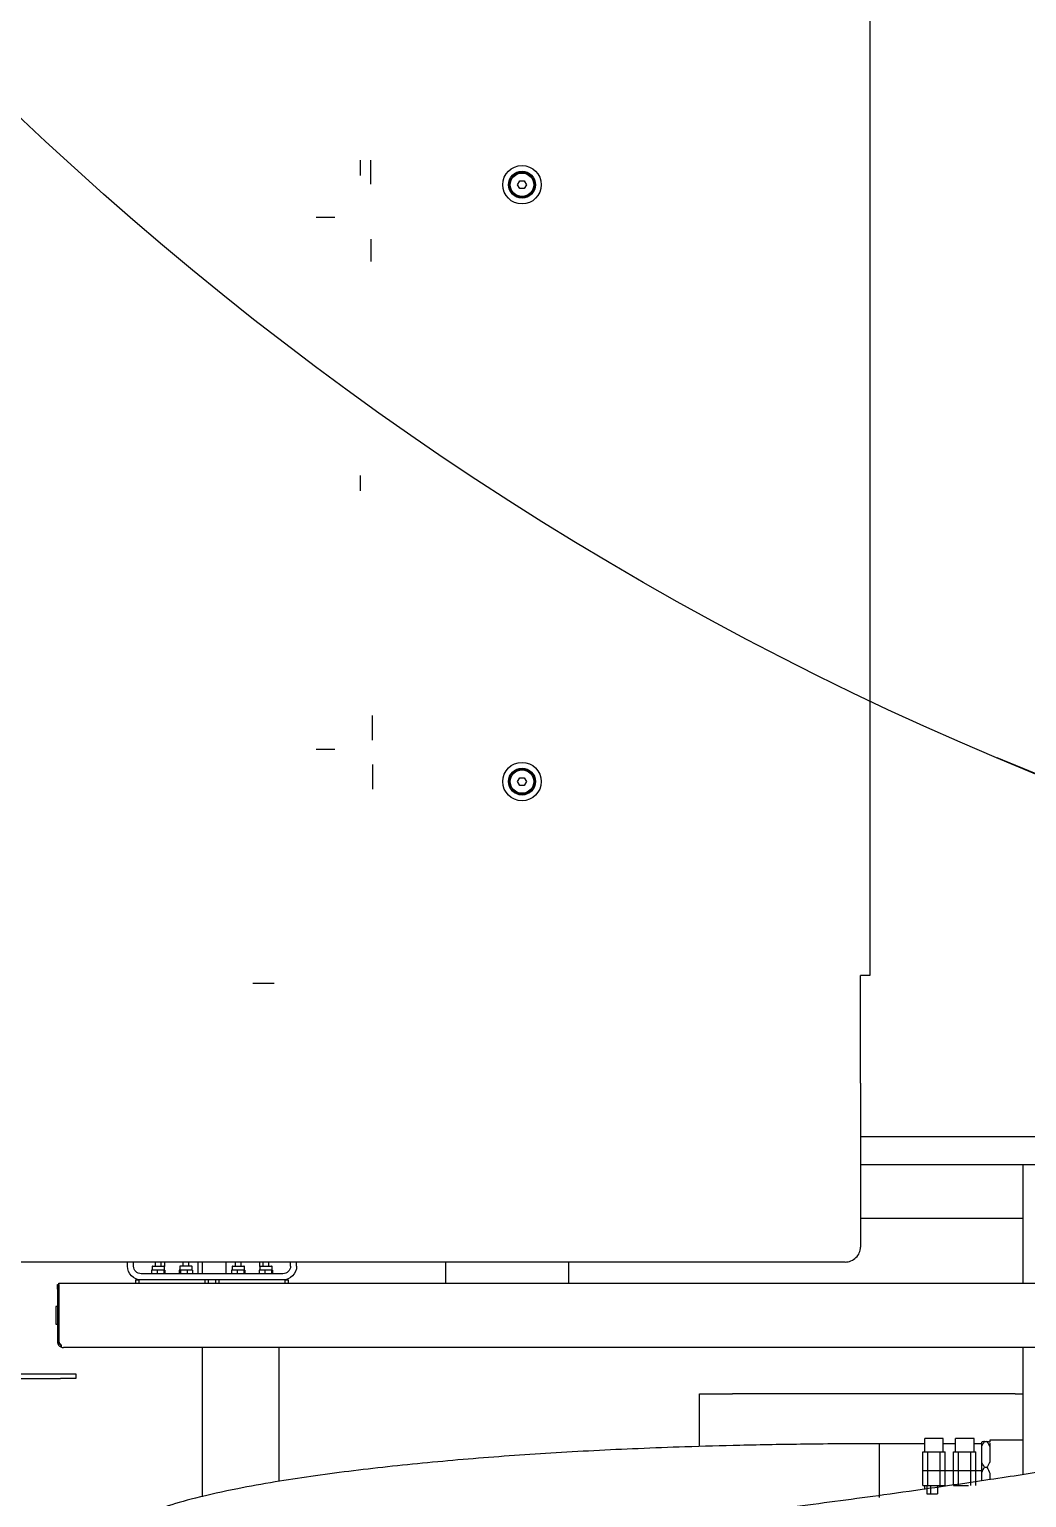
# Model space of a CAD drawing. Header units: millimetres. Extents: x 10462777 to 22643323, y 453826 to 1389191.
# Drawn here: x 11267779 to 11268407, y 577376 to 578301 of the extents above; entities that cross this region are included whole.
import ezdxf

# ---------------------------------------------------------------- set-up
doc = ezdxf.new("R2010")
doc.units = ezdxf.units.MM
doc.header["$LTSCALE"] = 200
doc.header["$MEASUREMENT"] = 0
doc.linetypes.add('CENTER', pattern=[2, 1.25, -0.25, 0.25, -0.25])
doc.linetypes.add('PHANTOM', pattern=[2.5, 1.25, -0.25, 0.25, -0.25, 0.25, -0.25])
for name, color, linetype in [('1', 1, 'CENTER'), ('11', 6, 'PHANTOM'), ('DV1_DEFAULT', 7, 'CONTINUOUS')]:
    doc.layers.add(name, color=color, linetype=linetype)
doc.layers.add('LAYOUT', color=8, linetype='CONTINUOUS', lineweight=25)

# ---------------------------------------------------------------- blocks, each defined once
blk = doc.blocks.new('r710ic')
at = {"layer": 'DV1_DEFAULT', "color": 7, "linetype": 'Continuous', "lineweight": 0}
blk.add_arc((272041.37, 104232.63), 2050.12, 337.10565, 23.79911, dxfattribs=at)
at = {"layer": 'LAYOUT', "color": 3}
blk.add_circle((272041.37, 104232.63), 2050.12, dxfattribs=at)

msp = doc.modelspace()

# ---------------------------------------------------------------- linework, layer by layer
at = {"layer": '1', "color": 252, "linetype": 'Continuous'}
for p, q in [((11268308.19363, 578324.93309), (11268308.19363, 577705.15661)), ((11268302.38322, 577637.36856), (11268302.38322, 577705.15661)), ((11268308.19363, 577705.15661), (11268302.38322, 577705.15661)), ((11268302.38322, 577637.36856), (11268302.38322, 577635.86472)), ((11268302.38322, 577635.86472), (11268302.38322, 577534.0661)), ((11268303.32833, 577603.47454), (11268302.3832, 577603.47454)), ((11268728.95471, 577603.47454), (11268303.32833, 577603.47454)), ((11268302.41655, 577586.04332), (11268576.12443, 577586.04332)), ((11268404.54046, 577586.0406), (11268404.54046, 577511.47314)), ((11268404.54228, 577552.14933), (11268302.38992, 577552.14933)), ((11268292.69921, 577524.71207), (11267682.60675, 577524.71207)), ((11267840.94027, 577522.12887), (11267840.94027, 577524.71214)), ((11267844.81387, 577522.12887), (11267844.81387, 577524.71214)), ((11267864.18189, 577524.71276), (11267864.18189, 577521.83245)), ((11267885.4867, 577517.28687), (11267885.4867, 577524.71276)), ((11267902.91792, 577524.71276), (11267902.91792, 577517.28687)), ((11267924.22273, 577521.83245), (11267924.22273, 577524.71276)), ((11267943.59075, 577522.12887), (11267943.59075, 577524.71214)), ((11267947.46435, 577522.12887), (11267947.46435, 577524.71214)), ((11268041.39018, 577511.47688), (11268041.39018, 577524.71256)), ((11268118.86224, 577511.47688), (11268118.86224, 577524.71256)), ((11267846.26647, 577511.47622), (11267846.26647, 577513.41327)), ((11267846.26647, 577513.41327), (11267848.20327, 577513.41327)), ((11267848.20327, 577513.41327), (11267848.20327, 577511.47622)), ((11267938.74874, 577517.28687), (11267849.65588, 577517.28687)), ((11267938.74874, 577513.41327), (11267849.65588, 577513.41327)), ((11267889.84451, 577511.47622), (11267889.84451, 577513.41327)), ((11267891.78131, 577513.41327), (11267891.78131, 577511.47622)), ((11267896.62331, 577511.47622), (11267896.62331, 577513.41327)), ((11267898.56011, 577513.41327), (11267898.56011, 577511.47622)), ((11267940.20134, 577513.41327), (11267942.13815, 577513.41327)), ((11267940.20134, 577511.47622), (11267940.20134, 577513.41327)), ((11267942.13815, 577513.41327), (11267942.13815, 577511.47622)), ((11267796.87803, 577510.50806), (11267797.84644, 577510.50806)), ((11267796.87803, 577507.60286), (11267796.87803, 577510.50806)), ((11267796.87803, 577507.60286), (11267796.87803, 577474.67724)), ((11267797.84644, 577510.50806), (11267797.8487, 577510.50806)), ((11267797.84644, 577510.50806), (11267797.84644, 577507.60286)), ((11267797.84644, 577507.60286), (11267797.84644, 577474.67724)), ((11267797.84837, 577511.47647), (11268483.47222, 577511.47647)), ((11267797.84837, 577507.60286), (11267797.84837, 577511.47647)), ((11267797.84837, 577474.67724), (11267797.84837, 577507.60286)), ((11267797.84644, 577474.67724), (11267797.84839, 577474.67529)), ((11267797.84644, 577473.36589), (11267797.84644, 577474.67724)), ((11267797.84837, 577474.67724), (11267797.84837, 577473.0836)), ((11268480.56896, 577470.80363), (11267800.75164, 577470.80363)), ((11268404.54046, 577470.80606), (11268404.54046, 577390.8449)), ((11267319.45647, 577454.34082), (11267798.81484, 577454.34082)), ((11267319.45647, 577451.43562), (11267798.81484, 577451.43562)), ((11267798.81484, 577454.34082), (11267808.49884, 577454.34082)), ((11267808.49884, 577451.43562), (11267798.81484, 577451.43562)), ((11267808.49884, 577454.34082), (11267808.49884, 577451.43562)), ((11268201.02577, 577408.57254), (11268201.02577, 577441.75161)), ((11268201.02577, 577441.75161), (11268221.84173, 577441.75161)), ((11268226.68373, 577441.75161), (11268221.84173, 577441.75161)), ((11268399.69846, 577441.75161), (11268226.68373, 577441.75161)), ((11268399.69846, 577441.75161), (11268404.54046, 577441.75161))]:
    msp.add_line(p, q, dxfattribs=at)
at = {"layer": '1', "color": 35, "linetype": 'Continuous'}
for p, q in [((11267987.38909, 578218.40901), (11267987.38909, 578208.725)), ((11267994.1679, 578203.28351), (11267994.1679, 578218.40901)), ((11267959.78967, 578182.57818), (11267971.50732, 578182.57818)), ((11267961.88155, 578182.57818), (11267969.28, 578182.57818)), ((11267994.1679, 578168.73236), (11267994.1679, 578154.49456)), ((11267987.38909, 578019.88686), (11267987.38909, 578010.20285)), ((11267995.1363, 577853.18215), (11267995.1363, 577868.81634)), ((11267959.78967, 577847.51152), (11267971.50732, 577847.51152)), ((11267959.78967, 577847.51152), (11267971.50732, 577847.51152)), ((11267995.1363, 577837.96729), (11267995.1363, 577822.3331)), ((11267919.82038, 577700.31461), (11267933.37799, 577700.31461))]:
    msp.add_line(p, q, dxfattribs=at)
at = {"layer": '1', "color": 252, "linetype": 'Continuous', "extrusion": (0, 0, -1)}
for centre, radius, start, end in [((-11267849.65588, 577522.12887), 8.71561, 270, 0), ((-11267849.65588, 577522.12887), 4.842, 270, 0), ((-11267938.74874, 577522.12887), 4.842, 180, 270), ((-11267938.74874, 577522.12887), 8.71561, 180, 270)]:
    msp.add_arc(centre, radius, start, end, dxfattribs=at)
at = {"layer": '1', "color": 252, "linetype": 'Continuous'}
for start, end in [(180, 204.29345694), (242.21930982, 270)]:
    msp.add_arc((11267800.75164, 577474.67724), 3.8736, start, end, dxfattribs=at)
for centre, major_axis, ratio, start_param, end_param in [((11268292.69921, 577534.0661), (9.68401, 0), 0.965925826, 4.71238898, 6.283185307), ((11267800.75164, 577474.67724), (2.9052, 0), 1, 3.141592654, 3.548209878), ((11267800.75164, 577474.67724), (0, 3.8736), 0.999333333, 2.656728141, 3.141592654), ((11268314.42382, 577393.33157), (0, -16.94701), 0.00000167, 1.570796327, 3.141602189), ((11268314.42382, 577393.33157), (0, -16.94701), 0.00000167, 0, 1.570796327)]:
    msp.add_ellipse(centre, major_axis=major_axis, ratio=ratio, start_param=start_param, end_param=end_param, dxfattribs=at)
for points, knots in [([(11267797.19975, 577473.13155), (11267797.21068, 577473.10635), (11267797.23053, 577473.06145), (11267797.29542, 577472.92603), (11267797.34513, 577472.82893), (11267797.47184, 577472.61243), (11267797.54726, 577472.4958), (11267797.72304, 577472.25767), (11267797.82068, 577472.1396), (11267798.03872, 577471.90772), (11267798.15298, 577471.80047), (11267798.51014, 577471.50288), (11267798.75566, 577471.35049), (11267798.9462, 577471.25011)], [0, 0, 0, 0, 0.11144253, 0.11144253, 0.259535442, 0.259535442, 0.407628353, 0.407628353, 0.555721265, 0.555721265, 0.703814177, 0.703814177, 1, 1, 1, 1]), ([(11267798.9474, 577471.25011), (11267799.06273, 577471.30014), (11267799.16108, 577471.36392), (11267799.31594, 577471.51493), (11267799.37394, 577471.60373), (11267799.44388, 577471.80001), (11267799.4563, 577471.91048), (11267799.43183, 577472.1388), (11267799.39531, 577472.25998), (11267799.28097, 577472.49625), (11267799.20183, 577472.61436), (11267799.00814, 577472.82823), (11267798.89103, 577472.92691), (11267798.62439, 577473.07973), (11267798.4724, 577473.1341), (11267798.15706, 577473.16532), (11267797.99591, 577473.14029), (11267797.84837, 577473.0836)], [0, 0, 0, 0, 0.125, 0.125, 0.25, 0.25, 0.375, 0.375, 0.5, 0.5, 0.625, 0.625, 0.75, 0.75, 0.875, 0.875, 1, 1, 1, 1]), ([(11267798.28158, 577473.14783), (11267798.29626, 577473.12413), (11267798.31187, 577473.0997), (11267798.37744, 577473.00055), (11267798.43594, 577472.91976), (11267798.56869, 577472.75735), (11267798.64418, 577472.67448), (11267798.80227, 577472.5203), (11267798.8858, 577472.44802), (11267799.04778, 577472.3219), (11267799.12596, 577472.26794), (11267799.19836, 577472.22213)], [0, 0, 0, 0, 0.077941539, 0.077941539, 0.308456154, 0.308456154, 0.538970769, 0.538970769, 0.769485385, 0.769485385, 1, 1, 1, 1]), ([(11267799.19836, 577472.22213), (11267799.16229, 577472.08443), (11267799.12627, 577471.9467), (11267799.06622, 577471.71566), (11267799.04207, 577471.6224), (11267798.99401, 577471.43614), (11267798.97009, 577471.34313), (11267798.9462, 577471.25011)], [0, 0, 0, 0, 0.425488432, 0.425488432, 0.713241966, 0.713241966, 1, 1, 1, 1]), ([(11267799.1994, 577472.22213), (11267799.15704, 577472.06032), (11267799.11476, 577471.89848), (11267799.05173, 577471.65531), (11267799.03075, 577471.57411), (11267798.98897, 577471.41198), (11267798.96817, 577471.33105), (11267798.9474, 577471.25011)], [0, 0, 0, 0, 0.499971527, 0.499971527, 0.750483743, 0.750483743, 1, 1, 1, 1]), ([(11268596.90128, 577422.51314), (11268591.91201, 577421.63335), (11268582.03925, 577419.90074), (11268567.3851, 577417.35327), (11268546.85899, 577413.8191), (11268513.16522, 577408.10973), (11268469.49206, 577400.93931), (11268423.14033, 577393.62779), (11268373.42326, 577386.08122), (11268320.2188, 577378.42354), (11268263.28022, 577370.80031), (11268213.65587, 577364.65922), (11268170.93913, 577359.80893), (11268136.54155, 577356.22548), (11268103.98196, 577353.10678), (11268069.04833, 577350.10102), (11268028.78714, 577347.1983), (11267989.4145, 577345.09978), (11267952.09164, 577343.98162), (11267918.21525, 577343.96802), (11267892.40977, 577345.16173), (11267875.92764, 577347.01441), (11267867.69952, 577348.40934), (11267863.41864, 577349.38977), (11267862.42464, 577349.4308), (11267862.30889, 577349.30895)], [0, 0, 0, 0, 0.018818369, 0.037232989, 0.05525037, 0.096189622, 0.164193751, 0.219728335, 0.270717515, 0.351418996, 0.420197567, 0.485652098, 0.539286844, 0.582594895, 0.617074487, 0.664369318, 0.717783328, 0.774894048, 0.821872953, 0.87242318, 0.923194305, 0.94711395, 0.967888422, 0.985924965, 1, 1, 1, 1]), ([(11268314.42381, 577410.27859), (11268298.65898, 577410.28269), (11268269.34243, 577410.10702), (11268228.48007, 577409.40007), (11268193.56746, 577408.4233), (11268162.90878, 577407.26918), (11268134.7334, 577405.94729), (11268098.91842, 577403.92427), (11268055.32882, 577400.809), (11268004.70574, 577396.00659), (11267964.27402, 577390.98965), (11267933.12087, 577386.20258), (11267908.47925, 577381.78758), (11267884.66359, 577376.54701), (11267864.61925, 577370.77231), (11267850.90629, 577365.42058), (11267842.10088, 577360.28807), (11267836.12454, 577355.14692), (11267831.10963, 577346.70709), (11267830.78081, 577337.5396), (11267833.85128, 577330.01382), (11267837.83215, 577325.18596), (11267844.47009, 577320.52989), (11267854.55032, 577316.71715), (11267867.8443, 577313.89657), (11267889.63699, 577311.29543), (11267921.09086, 577309.95245), (11267961.7272, 577310.22541), (11268004.11554, 577311.81916), (11268047.78545, 577314.49291), (11268090.01795, 577317.8172), (11268131.60253, 577321.63858), (11268171.31751, 577325.75149), (11268209.78545, 577330.1081), (11268244.89048, 577334.35599), (11268279.03322, 577338.72381), (11268313.75595, 577343.38028), (11268348.18618, 577348.20387), (11268384.69192, 577353.52314), (11268424.00203, 577359.46505), (11268463.42828, 577365.659), (11268502.10204, 577371.93553), (11268532.5175, 577377.00612), (11268558.89943, 577381.49462), (11268580.52193, 577385.2265), (11268595.25568, 577387.80591), (11268602.78691, 577389.13405)], [0, 0, 0, 0, 0.033427425, 0.062206321, 0.086770745, 0.10772614, 0.12763693, 0.147114773, 0.184788964, 0.222216764, 0.259075824, 0.277042579, 0.296552041, 0.320235948, 0.339827164, 0.356620565, 0.369275518, 0.378682738, 0.388589806, 0.398359935, 0.404113867, 0.411494634, 0.422501482, 0.435349429, 0.450055066, 0.467221699, 0.501999322, 0.532654364, 0.566064496, 0.600666184, 0.631342594, 0.659909605, 0.692107902, 0.718005957, 0.743437755, 0.768085622, 0.791730564, 0.818294323, 0.842223105, 0.870277743, 0.902836432, 0.927000342, 0.953451212, 0.968268833, 0.983777394, 1, 1, 1, 1]), ([(11268342.85503, 577410.27859), (11268339.83421, 577410.27859), (11268330.35714, 577410.27859), (11268320.88007, 577410.27859), (11268314.42381, 577410.27859)], [0, 0, 0, 0, 0.318749953, 1, 1, 1, 1])]:
    msp.add_open_spline(points, degree=3, knots=knots, dxfattribs=at)
for points, degree in [([(11267797.22104, 577473.0836), (11267797.84644, 577473.36589)], 1), ([(11267799.1994, 577472.22213), (11267799.25357, 577472.2568), (11267799.30146, 577472.29662), (11267799.34041, 577472.34173)], 3), ([(11268362.22196, 577410.27859), (11268359.63994, 577410.27859), (11268357.05793, 577410.27859), (11268354.47591, 577410.27859)], 3), ([(11268378.68367, 577410.27859), (11268377.06945, 577410.27859), (11268375.45524, 577410.27859), (11268373.84102, 577410.27859)], 3)]:
    msp.add_open_spline(points, degree=degree, dxfattribs=at)
at = {"layer": '11', "color": 60, "linetype": 'Continuous'}
for p, q in [((11268086.53953, 578202.9146), (11268087.93729, 578205.3356)), ((11268087.93729, 578200.49359), (11268086.53953, 578202.9146)), ((11268087.93729, 578205.3356), (11268090.73282, 578205.3356)), ((11268090.73282, 578200.49359), (11268087.93729, 578200.49359)), ((11268090.73282, 578205.3356), (11268092.13059, 578202.9146)), ((11268092.13059, 578202.9146), (11268090.73282, 578200.49359)), ((11268086.53953, 577827.17511), (11268087.93729, 577829.59611)), ((11268087.93729, 577824.75411), (11268086.53953, 577827.17511)), ((11268087.93729, 577829.59611), (11268090.73282, 577829.59611)), ((11268090.73282, 577829.59611), (11268092.13059, 577827.17511)), ((11268092.13059, 577827.17511), (11268090.73282, 577824.75411)), ((11268090.73282, 577824.75411), (11268087.93729, 577824.75411)), ((11267856.43468, 577521.8323), (11267856.43468, 577519.65945)), ((11267856.73125, 577522.12887), (11267863.88531, 577522.12887)), ((11267858.36252, 577524.71196), (11267858.36252, 577522.12875)), ((11267862.25404, 577522.12875), (11267862.25404, 577524.71196)), ((11267864.18189, 577519.65945), (11267864.18189, 577521.8323)), ((11267873.86589, 577521.8323), (11267873.86589, 577519.65945)), ((11267874.9695, 577522.12887), (11267874.16247, 577522.12887)), ((11267881.31653, 577522.12887), (11267874.9695, 577522.12887)), ((11267875.79374, 577524.71196), (11267875.79374, 577522.12875)), ((11267879.68526, 577522.12875), (11267879.68526, 577524.71196)), ((11267881.6131, 577519.65945), (11267881.6131, 577521.8323)), ((11267906.79152, 577521.8323), (11267906.79152, 577519.65945)), ((11267907.08809, 577522.12887), (11267914.24215, 577522.12887)), ((11267908.71936, 577524.71196), (11267908.71936, 577522.12875)), ((11267912.61088, 577522.12875), (11267912.61088, 577524.71196)), ((11267914.53872, 577519.65945), (11267914.53872, 577521.8323)), ((11267924.22273, 577521.8323), (11267924.22273, 577519.65945)), ((11267924.5193, 577522.12887), (11267931.67337, 577522.12887)), ((11267926.15057, 577524.71196), (11267926.15057, 577522.12875)), ((11267930.0421, 577522.12875), (11267930.0421, 577524.71196)), ((11267931.96994, 577519.65945), (11267931.96994, 577521.8323)), ((11267856.17658, 577519.65945), (11267856.17658, 577517.28687)), ((11267857.9514, 577519.65945), (11267856.17658, 577519.65945)), ((11267859.72621, 577519.65945), (11267857.9514, 577519.65945)), ((11267861.79206, 577519.65945), (11267859.72621, 577519.65945)), ((11267859.72621, 577519.65945), (11267859.72621, 577517.28687)), ((11267863.85791, 577519.65945), (11267861.79206, 577519.65945)), ((11267864.14895, 577519.65945), (11267863.85791, 577519.65945)), ((11267863.85791, 577519.65945), (11267863.85791, 577517.28687)), ((11267864.43998, 577519.65945), (11267864.14895, 577519.65945)), ((11267864.43998, 577519.65945), (11267864.43998, 577517.28687)), ((11267873.55675, 577519.65945), (11267873.55675, 577517.28687)), ((11267873.91627, 577519.65945), (11267873.55675, 577519.65945)), ((11267874.27579, 577519.65945), (11267873.91627, 577519.65945)), ((11267874.27579, 577519.65945), (11267874.27579, 577517.28687)), ((11267876.36716, 577519.65945), (11267874.27579, 577519.65945)), ((11267878.45854, 577519.65945), (11267876.36716, 577519.65945)), ((11267880.19039, 577519.65945), (11267878.45854, 577519.65945)), ((11267878.45854, 577519.65945), (11267878.45854, 577517.28687)), ((11267881.92224, 577519.65945), (11267880.19039, 577519.65945)), ((11267881.92224, 577519.65945), (11267881.92224, 577517.28687)), ((11267908.30824, 577519.65945), (11267906.53342, 577519.65945)), ((11267906.53342, 577519.65945), (11267906.53342, 577517.28687)), ((11267910.08305, 577519.65945), (11267908.30824, 577519.65945)), ((11267912.1489, 577519.65945), (11267910.08305, 577519.65945)), ((11267910.08305, 577519.65945), (11267910.08305, 577517.28687)), ((11267914.21475, 577519.65945), (11267912.1489, 577519.65945)), ((11267914.50579, 577519.65945), (11267914.21475, 577519.65945)), ((11267914.21475, 577519.65945), (11267914.21475, 577517.28687)), ((11267914.79682, 577519.65945), (11267914.50579, 577519.65945)), ((11267914.79682, 577519.65945), (11267914.79682, 577517.28687)), ((11267925.73945, 577519.65945), (11267923.96464, 577519.65945)), ((11267923.96464, 577519.65945), (11267923.96464, 577517.28687)), ((11267927.51427, 577519.65945), (11267925.73945, 577519.65945)), ((11267929.58011, 577519.65945), (11267927.51427, 577519.65945)), ((11267927.51427, 577519.65945), (11267927.51427, 577517.28687)), ((11267931.64596, 577519.65945), (11267929.58011, 577519.65945)), ((11267931.937, 577519.65945), (11267931.64596, 577519.65945)), ((11267931.64596, 577519.65945), (11267931.64596, 577517.28687)), ((11267932.22803, 577519.65945), (11267931.937, 577519.65945)), ((11267932.22803, 577519.65945), (11267932.22803, 577517.28687)), ((11267796.87802, 577496.63088), (11267795.93869, 577496.63088)), ((11267795.93869, 577496.63088), (11267795.93869, 577486.06529)), ((11267795.93869, 577486.06529), (11267795.93869, 577485.64922)), ((11267795.93869, 577485.64922), (11267796.87802, 577485.64922)), ((11268354.47414, 577413.66799), (11268342.85333, 577413.66799)), ((11268342.85333, 577405.31584), (11268342.85333, 577413.66799)), ((11268354.47414, 577405.31584), (11268354.47414, 577413.66799)), ((11268373.84216, 577413.66799), (11268362.22135, 577413.66799)), ((11268362.22135, 577405.31584), (11268362.22135, 577413.66799)), ((11268373.84216, 577405.31584), (11268373.84216, 577413.66799)), ((11268378.68416, 577408.37025), (11268378.68416, 577411.30226)), ((11268380.42728, 577411.7691), (11268381.97672, 577411.7691)), ((11268404.54046, 577412.45749), (11268383.71984, 577412.45749)), ((11268383.71984, 577412.45749), (11268383.71984, 577411.57122)), ((11268383.71984, 577410.9267), (11268383.71984, 577398.44537)), ((11268341.64283, 577405.31553), (11268344.79013, 577405.31553)), ((11268341.64283, 577384.01072), (11268341.64283, 577405.31553)), ((11268344.79013, 577384.01072), (11268344.79013, 577405.31553)), ((11268344.79013, 577405.31553), (11268352.53734, 577405.31553)), ((11268352.53734, 577405.31553), (11268355.68464, 577405.31553)), ((11268352.53734, 577384.01072), (11268352.53734, 577405.31553)), ((11268355.68464, 577384.01072), (11268355.68464, 577405.31553)), ((11268361.01085, 577405.31553), (11268364.15815, 577405.31553)), ((11268361.01085, 577384.01072), (11268361.01085, 577405.31553)), ((11268364.15815, 577384.01072), (11268364.15815, 577405.31553)), ((11268364.15815, 577405.31553), (11268371.90535, 577405.31553)), ((11268371.90535, 577405.31553), (11268375.05266, 577405.31553)), ((11268371.90535, 577384.01072), (11268371.90535, 577405.31553)), ((11268375.05266, 577384.01072), (11268375.05266, 577405.31553)), ((11268378.68416, 577398.95701), (11268378.68416, 577408.37025)), ((11268378.68416, 577391.69247), (11268378.68416, 577398.95701)), ((11268380.42728, 577395.55816), (11268381.97672, 577395.55816)), ((11268341.64283, 577384.01072), (11268344.19087, 577384.01072)), ((11268342.85333, 577381.55391), (11268342.85333, 577384.00958)), ((11268344.19089, 577384.01072), (11268344.19089, 577378.68451)), ((11268344.19089, 577384.01072), (11268345.3091, 577384.01072)), ((11268345.3091, 577384.01072), (11268346.42731, 577384.01072)), ((11268346.42731, 577384.01072), (11268348.66374, 577384.01072)), ((11268346.42731, 577384.01072), (11268346.42731, 577378.68451)), ((11268348.66374, 577384.01072), (11268350.90016, 577384.01072)), ((11268350.90016, 577384.01072), (11268350.90016, 577378.68451)), ((11268350.90016, 577384.01072), (11268352.01838, 577384.01072)), ((11268352.01838, 577384.01072), (11268353.13659, 577384.01072)), ((11268353.13661, 577384.01072), (11268355.68464, 577384.01072)), ((11268361.01085, 577384.01072), (11268363.55888, 577384.01072)), ((11268363.5589, 577384.01072), (11268364.67711, 577384.01072)), ((11268364.67711, 577384.01072), (11268365.79533, 577384.01072)), ((11268365.79533, 577384.01072), (11268368.03175, 577384.01072)), ((11268368.03175, 577384.01072), (11268370.26818, 577384.01072)), ((11268378.68416, 577386.94212), (11268378.68416, 577391.69247)), ((11268383.71984, 577391.69249), (11268383.71984, 577387.60199)), ((11268344.19089, 577378.68451), (11268346.42731, 577378.68451)), ((11268346.42731, 577378.68451), (11268350.90016, 577378.68451))]:
    msp.add_line(p, q, dxfattribs=at)
at = {"layer": '11', "color": 252, "linetype": 'Continuous'}
for p, q in [((11267887.89866, 577524.7125), (11267887.89866, 577517.29108)), ((11267887.89866, 577470.80481), (11267887.89866, 577376.80523)), ((11267936.3187, 577470.80184), (11267936.3187, 577386.56445))]:
    msp.add_line(p, q, dxfattribs=at)
at = {"layer": '11', "color": 51, "linetype": 'Continuous'}
msp.add_line((11268378.68416, 577393.33157), (11268341.88493, 577393.33157), dxfattribs=at)
at = {"layer": '11', "color": 60, "linetype": 'Continuous'}
for centre, radius in [((11268089.33506, 578202.9146), 12.10501), ((11268089.33506, 578202.9146), 8.47351), ((11268089.33506, 578202.9146), 7.94089), ((11268089.33506, 578202.9146), 7.37921), ((11268089.33506, 577827.17511), 12.10501), ((11268089.33506, 577827.17511), 8.47351), ((11268089.33506, 577827.17511), 7.94089), ((11268089.33506, 577827.17511), 7.37921)]:
    msp.add_circle(centre, radius, dxfattribs=at)
for centre, start, end in [((11267856.73125, 577521.8323), 90, 180), ((11267863.88531, 577521.8323), 0, 90), ((11267874.16247, 577521.8323), 90, 180), ((11267881.31653, 577521.8323), 0, 90), ((11267907.08809, 577521.8323), 90, 180), ((11267914.24215, 577521.8323), 0, 90), ((11267924.5193, 577521.8323), 90, 180), ((11267931.67337, 577521.8323), 0, 90)]:
    msp.add_arc(centre, 0.29657, start, end, dxfattribs=at)
for points in [[(11268380.42728, 577411.7691), (11268380.08629, 577411.69366), (11268379.7642, 577411.61662), (11268379.17848, 577411.46099), (11268378.9139, 577411.38222), (11268378.68416, 577411.30226)], [(11268378.68416, 577408.37025), (11268378.91477, 577408.95457), (11268379.18248, 577409.53431), (11268379.76989, 577410.66927), (11268380.08891, 577411.22404), (11268380.42728, 577411.7691)], [(11268378.68416, 577391.69247), (11268378.91477, 577392.35706), (11268379.18248, 577393.01642), (11268379.76989, 577394.30727), (11268380.08891, 577394.93824), (11268380.42728, 577395.55816)], [(11268383.71984, 577398.95701), (11268383.48923, 577398.37269), (11268383.22152, 577397.79295), (11268382.63411, 577396.65799), (11268382.3151, 577396.10321), (11268381.97672, 577395.55816)]]:
    msp.add_open_spline(points, degree=3, knots=[0, 0, 0, 0, 0.5, 0.5, 1, 1, 1, 1], dxfattribs=at)
for points in [[(11268383.71984, 577411.30226), (11268383.25569, 577411.4638), (11268382.65728, 577411.61853), (11268381.97672, 577411.7691)], [(11268381.97672, 577411.7691), (11268382.65868, 577410.6706), (11268383.25681, 577409.54348), (11268383.71984, 577408.37025)], [(11268380.42728, 577395.55816), (11268379.74532, 577396.65666), (11268379.14719, 577397.78378), (11268378.68416, 577398.95701)], [(11268381.97672, 577395.55816), (11268382.65868, 577394.30878), (11268383.25681, 577393.02685), (11268383.71984, 577391.69247)]]:
    msp.add_open_spline(points, degree=3, dxfattribs=at)

# ---------------------------------------------------------------- block references
at = {"layer": 'LAYOUT', "color": 2, "rotation": 270}
msp.add_blockref('r710ic', (11164953.374, 851772.39677, 0), dxfattribs=at)

doc.saveas('drawing.dxf')
